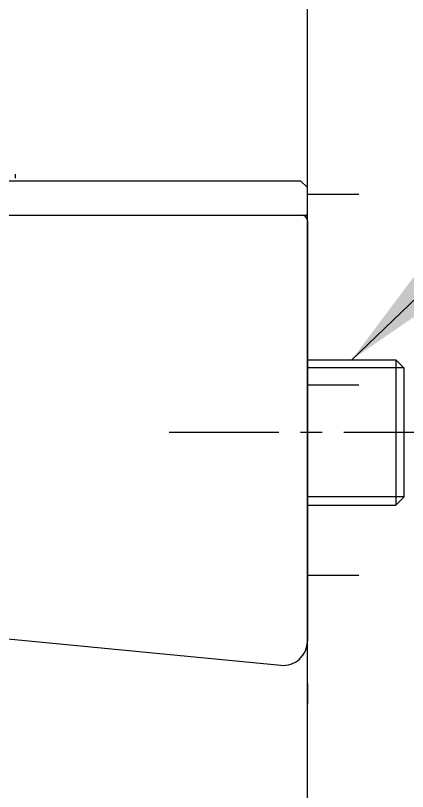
# Model space of a CAD drawing. Header units: millimetres. Extents: x 12827 to 13247, y 6457 to 7051.
# Drawn here: x 13144.97 to 13156.3, y 6579.69 to 6602.11 of the extents above; entities that cross this region are included whole.
import ezdxf

# ---------------------------------------------------------------- set-up
doc = ezdxf.new("R2010")
doc.units = ezdxf.units.MM
doc.header["$LTSCALE"] = 10
doc.linetypes.add('CENTER2', pattern=[1.125, 0.75, -0.125, 0.125, -0.125])
doc.layers.get('0').update_dxf_attribs({"color": 2})
doc.layers.add('AM_VIS', color=7, linetype='Continuous', lineweight=30)
for name, color, linetype in [('CENTER', 1, 'CENTER2'), ('D', 2, 'Continuous'), ('DWG', 7, 'Continuous'), ('HT', 3, 'Continuous')]:
    doc.layers.add(name, color=color, linetype=linetype)
doc.styles.add('ROMANS', font='ROMANS.shx', dxfattribs={"oblique": 15, "bigfont": 'fhg.shx'})
doc.dimstyles.new('STANDARD$7', dxfattribs={"dimtxt": 3, "dimasz": 3, "dimexe": 1, "dimexo": 0.0625, "dimgap": 1, "dimtad": 1, "dimdec": 4, "dimzin": 0, "dimdsep": 46, "dimtxsty": 'ROMANS', "dimcen": 1, "dimclrd": 5, "dimclrt": 3, "dimadec": 0, "dimazin": 0, "dimtfac": 1, "dimtdec": 4, "dimtofl": 0, "dimtmove": 0, "dimatfit": 3, "dimfxl": 0, "dimtolj": 1, "dimtzin": 0, "dimarcsym": 0})

msp = doc.modelspace()

# ---------------------------------------------------------------- linework, layer by layer
for p, q in [((13156.20719, 6591.92694), (13153.41028, 6591.92694)), ((13156.20716, 6588.20074), (13153.41028, 6588.20074))]:
    msp.add_line(p, q)
at = {"layer": 'AM_VIS'}
for p, q in [((13153.41028, 6592.16385), (13155.97028, 6592.16385)), ((13156.21028, 6591.92385), (13155.97028, 6592.16385)), ((13155.97028, 6592.16385), (13155.97028, 6587.96385)), ((13156.21028, 6588.20385), (13156.21028, 6591.92385)), ((13156.21028, 6588.20385), (13155.97028, 6587.96385)), ((13153.41028, 6587.96385), (13155.97028, 6587.96385))]:
    msp.add_line(p, q, dxfattribs=at)
at = {"layer": 'CENTER', "ltscale": 0.5}
msp.add_line((13158.21028, 6590.06385), (13149.41028, 6590.06385), dxfattribs=at)
at = {"layer": 'DWG'}
for p, q in [((13144.96528, 6597.40359), (13144.96528, 6597.52359)), ((13132.84253, 6597.33485), (13153.21028, 6597.33485)), ((13153.21028, 6597.33485), (13153.41028, 6597.13485)), ((13153.41028, 6596.37485), (13153.41028, 6597.13485)), ((13153.37028, 6596.33485), (13153.41028, 6596.37485)), ((13133.76946, 6596.33485), (13153.37028, 6596.33485)), ((13153.41028, 6596.17485), (13153.41028, 6584.03485)), ((13131.19589, 6585.4134), (13152.64286, 6583.3381)), ((13153.41028, 6582.81022), (13153.41028, 6582.21042))]:
    msp.add_line(p, q, dxfattribs=at)
for centre, radius, start, end in [((13153.25028, 6596.17485), 0.16, 0, 90), ((13152.71028, 6584.03485), 0.7, 264.473025, 0)]:
    msp.add_arc(centre, radius, start, end, dxfattribs=at)
at = {"layer": 'HT', "ltscale": 0.5}
for p, q in [((13153.41028, 6489.97523), (13153.41028, 6955.47523)), ((13153.41028, 6596.94264), (13154.89827, 6596.94264)), ((13153.41028, 6591.44264), (13154.89827, 6591.44264)), ((13153.41028, 6585.94264), (13154.89827, 6585.94264))]:
    msp.add_line(p, q, dxfattribs=at)

# ---------------------------------------------------------------- leaders
at = {"layer": 'D'}
msp.add_leader([(13154.69036, 6592.16384), (13173.87173, 6610.56261), (13224.94652, 6610.56261)], dimstyle='STANDARD$7', override={"dimscale": 1, "dimtad": 0}, dxfattribs=at)

doc.saveas('drawing.dxf')
